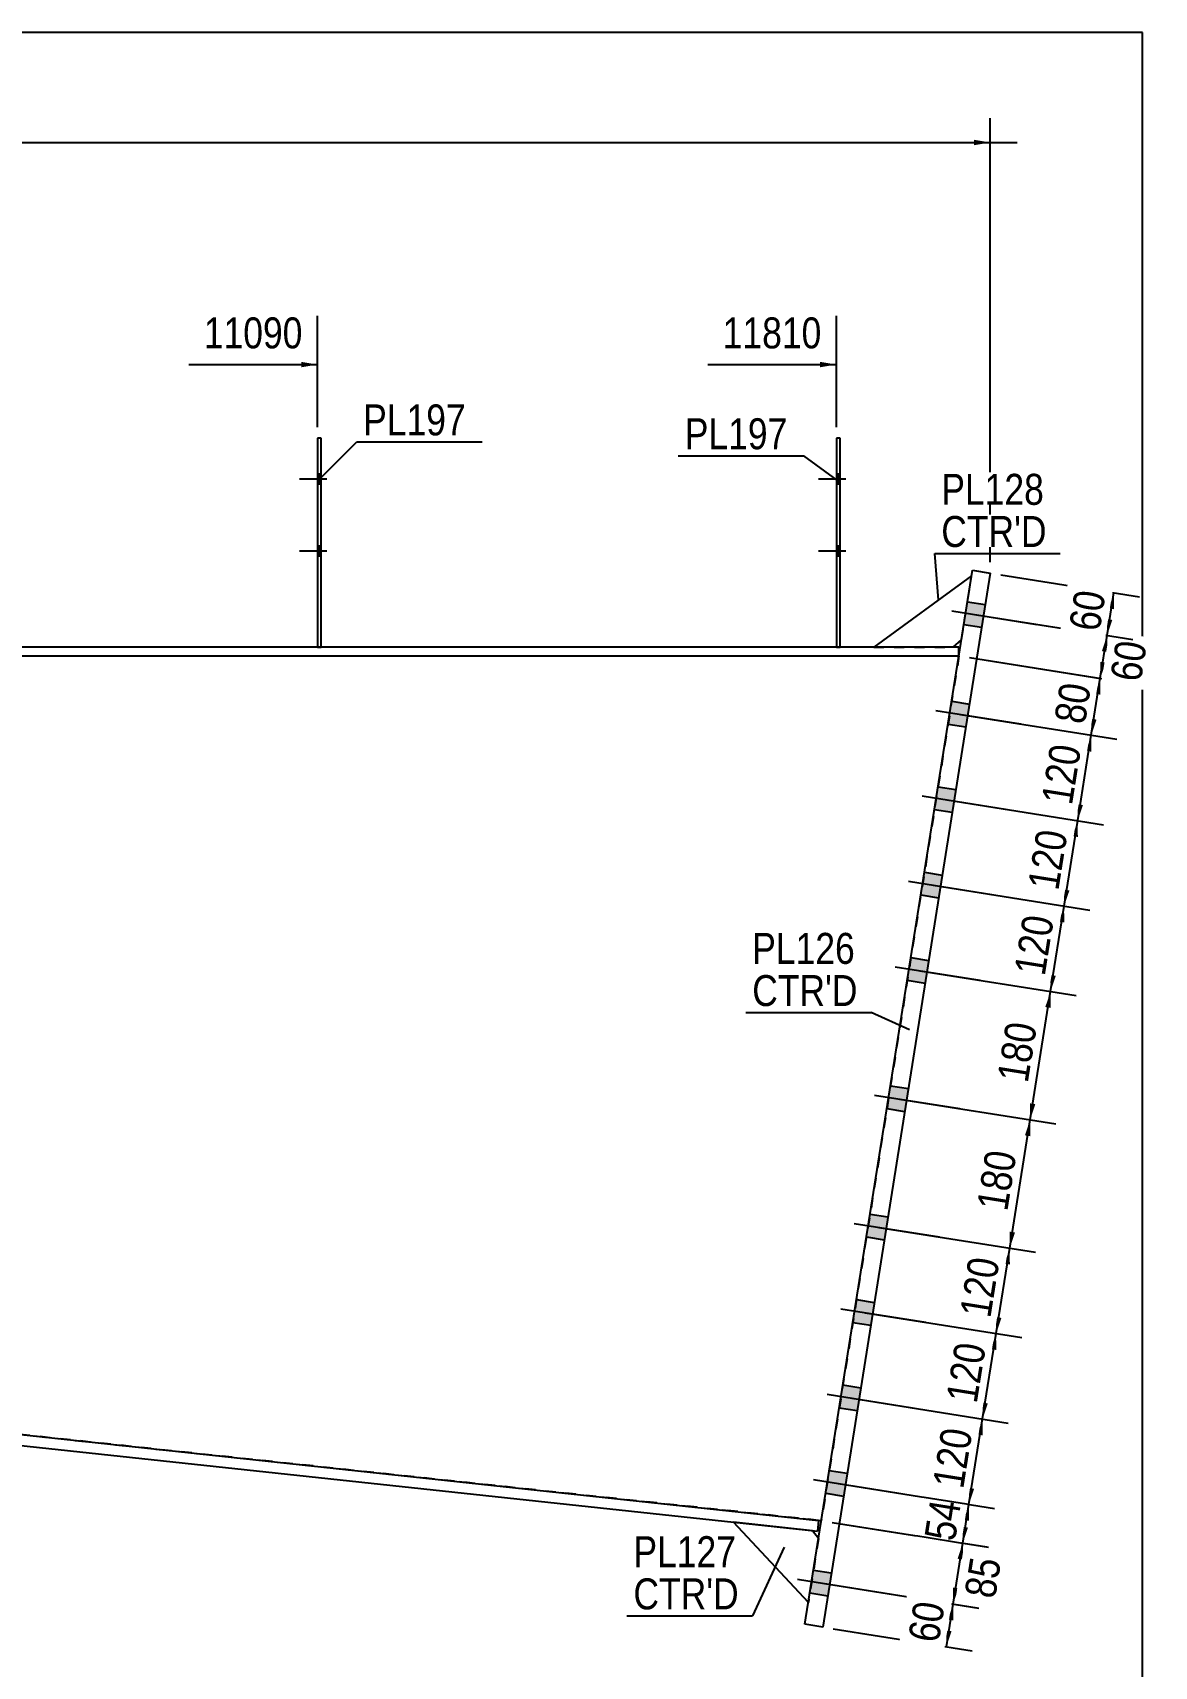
# Model space of a CAD drawing. Header units: millimetres. Extents: x -18 to 386, y -189 to 88.
# Drawn here: x 282 to 385.8, y -63.5 to 87.6 of the extents above; entities that cross this region are included whole.
import ezdxf

# ---------------------------------------------------------------- set-up
doc = ezdxf.new("R2010")
doc.units = ezdxf.units.MM
doc.linetypes.add('DXK_LINE_DOT1', pattern=[1.8814, 0.9407, -0.9407])
doc.styles.add('Arial Narrow', font='ARIALN.TTF', dxfattribs={"height": 0.2})

# ---------------------------------------------------------------- blocks, each defined once
blk = doc.blocks.new('Unknown-623477846-1210')
at = {"color": 5, "linetype": 'Continuous'}
for p, q in [((384.7, 87.63), (-15.3, 87.63)), ((384.7, -189.37), (384.7, 87.63))]:
    blk.add_line(p, q, dxfattribs=at)
blk = doc.blocks.new('Part-623477846-1673 - 1585')
at = {"color": 2, "linetype": 'Continuous'}
for p, q in [((167.2, 30.8), (167.2, 30)), ((171.2, 30.8), (167.2, 30.8)), ((184.83, 30.8), (171.3, 30.8)), ((367.71, 30.8), (184.93, 30.8)), ((367.71, 30), (367.71, 30.8)), ((167.2, 30), (171.2, 30)), ((171.3, 30), (184.83, 30)), ((184.93, 30), (367.71, 30))]:
    blk.add_line(p, q, dxfattribs=at)
blk = doc.blocks.new('Bolt-623477846-1659 - 1585')
at = {"linetype": 'Continuous'}
for points in [[(308.71, 45.87), (308.71, 46.8), (308.37, 46.8), (308.37, 45.87)], [(308.71, 45.87), (308.71, 46.8), (308.37, 46.8), (308.37, 45.87)], [(308.71, 39.2), (308.71, 40.13), (308.37, 40.13), (308.37, 39.2)], [(308.71, 39.2), (308.71, 40.13), (308.37, 40.13), (308.37, 39.2)]]:
    blk.add_hatch(color=3, dxfattribs=at).paths.add_polyline_path(points)
at = {"color": 3, "linetype": 'Continuous'}
for p, q in [((309.24, 46.33), (306.71, 46.33)), ((309.24, 46.33), (306.71, 46.33)), ((308.71, 46.8), (308.37, 46.8)), ((308.71, 46.8), (308.37, 46.8)), ((308.71, 45.87), (308.37, 45.87)), ((308.71, 45.87), (308.37, 45.87)), ((309.24, 39.67), (306.71, 39.67)), ((309.24, 39.67), (306.71, 39.67)), ((308.71, 40.13), (308.37, 40.13)), ((308.71, 40.13), (308.37, 40.13)), ((308.71, 39.2), (308.37, 39.2)), ((308.71, 39.2), (308.37, 39.2))]:
    blk.add_line(p, q, dxfattribs=at)
blk = doc.blocks.new('Bolt-623477846-1660 - 1585')
at = {"linetype": 'Continuous'}
for points in [[(356.71, 45.87), (356.71, 46.8), (356.37, 46.8), (356.37, 45.87)], [(356.71, 45.87), (356.71, 46.8), (356.37, 46.8), (356.37, 45.87)], [(356.71, 39.2), (356.71, 40.13), (356.37, 40.13), (356.37, 39.2)], [(356.71, 39.2), (356.71, 40.13), (356.37, 40.13), (356.37, 39.2)]]:
    blk.add_hatch(color=3, dxfattribs=at).paths.add_polyline_path(points)
at = {"color": 3, "linetype": 'Continuous'}
for p, q in [((357.24, 46.33), (354.71, 46.33)), ((357.24, 46.33), (354.71, 46.33)), ((356.71, 46.8), (356.37, 46.8)), ((356.71, 46.8), (356.37, 46.8)), ((356.71, 45.87), (356.37, 45.87)), ((356.71, 45.87), (356.37, 45.87)), ((357.24, 39.67), (354.71, 39.67)), ((357.24, 39.67), (354.71, 39.67)), ((356.71, 40.13), (356.37, 40.13)), ((356.71, 40.13), (356.37, 40.13)), ((356.71, 39.2), (356.37, 39.2)), ((356.71, 39.2), (356.37, 39.2))]:
    blk.add_line(p, q, dxfattribs=at)
blk = doc.blocks.new('Bolt-623477846-1668 - 1585')
at = {"linetype": 'Continuous'}
for points in [[(368.5, 35), (368.17, 32.9), (369.81, 32.64), (370.15, 34.74)], [(368.5, 35), (368.17, 32.9), (369.81, 32.64), (370.15, 34.74)], [(368.5, 35), (368.17, 32.9), (369.81, 32.64), (370.15, 34.74)], [(368.5, 35), (368.17, 32.9), (369.81, 32.64), (370.15, 34.74)], [(367.04, 25.79), (366.7, 23.68), (368.35, 23.42), (368.68, 25.52)], [(367.04, 25.79), (366.7, 23.68), (368.35, 23.42), (368.68, 25.52)], [(367.04, 25.79), (366.7, 23.68), (368.35, 23.42), (368.68, 25.52)], [(367.04, 25.79), (366.7, 23.68), (368.35, 23.42), (368.68, 25.52)], [(365.78, 17.89), (365.45, 15.78), (367.09, 15.52), (367.43, 17.62)], [(365.78, 17.89), (365.45, 15.78), (367.09, 15.52), (367.43, 17.62)], [(365.78, 17.89), (365.45, 15.78), (367.09, 15.52), (367.43, 17.62)], [(365.78, 17.89), (365.45, 15.78), (367.09, 15.52), (367.43, 17.62)], [(364.52, 9.98), (364.19, 7.88), (365.83, 7.62), (366.17, 9.72)], [(364.52, 9.98), (364.19, 7.88), (365.83, 7.62), (366.17, 9.72)], [(364.52, 9.98), (364.19, 7.88), (365.83, 7.62), (366.17, 9.72)], [(364.52, 9.98), (364.19, 7.88), (365.83, 7.62), (366.17, 9.72)], [(363.27, 2.08), (362.93, -0.02), (364.58, -0.28), (364.91, 1.82)], [(363.27, 2.08), (362.93, -0.02), (364.58, -0.28), (364.91, 1.82)], [(363.27, 2.08), (362.93, -0.02), (364.58, -0.28), (364.91, 1.82)], [(363.27, 2.08), (362.93, -0.02), (364.58, -0.28), (364.91, 1.82)], [(361.38, -9.78), (361.05, -11.89), (362.69, -12.15), (363.03, -10.04)], [(361.38, -9.78), (361.05, -11.89), (362.69, -12.15), (363.03, -10.04)], [(361.38, -9.78), (361.05, -11.89), (362.69, -12.15), (363.03, -10.04)], [(361.38, -9.78), (361.05, -11.89), (362.69, -12.15), (363.03, -10.04)], [(359.49, -21.65), (359.16, -23.76), (360.8, -24.02), (361.14, -21.91)], [(359.49, -21.65), (359.16, -23.76), (360.8, -24.02), (361.14, -21.91)], [(359.49, -21.65), (359.16, -23.76), (360.8, -24.02), (361.14, -21.91)], [(359.49, -21.65), (359.16, -23.76), (360.8, -24.02), (361.14, -21.91)], [(358.24, -29.55), (357.9, -31.66), (359.55, -31.92), (359.88, -29.82)], [(358.24, -29.55), (357.9, -31.66), (359.55, -31.92), (359.88, -29.82)], [(358.24, -29.55), (357.9, -31.66), (359.55, -31.92), (359.88, -29.82)], [(358.24, -29.55), (357.9, -31.66), (359.55, -31.92), (359.88, -29.82)], [(356.98, -37.45), (356.64, -39.56), (358.29, -39.82), (358.62, -37.72)], [(356.98, -37.45), (356.64, -39.56), (358.29, -39.82), (358.62, -37.72)], [(356.98, -37.45), (356.64, -39.56), (358.29, -39.82), (358.62, -37.72)], [(356.98, -37.45), (356.64, -39.56), (358.29, -39.82), (358.62, -37.72)], [(355.72, -45.35), (355.39, -47.46), (357.03, -47.72), (357.37, -45.62)], [(355.72, -45.35), (355.39, -47.46), (357.03, -47.72), (357.37, -45.62)], [(355.72, -45.35), (355.39, -47.46), (357.03, -47.72), (357.37, -45.62)], [(355.72, -45.35), (355.39, -47.46), (357.03, -47.72), (357.37, -45.62)], [(354.26, -54.57), (353.92, -56.68), (355.57, -56.94), (355.9, -54.83)], [(354.26, -54.57), (353.92, -56.68), (355.57, -56.94), (355.9, -54.83)], [(354.26, -54.57), (353.92, -56.68), (355.57, -56.94), (355.9, -54.83)], [(354.26, -54.57), (353.92, -56.68), (355.57, -56.94), (355.9, -54.83)]]:
    blk.add_hatch(color=3, dxfattribs=at).paths.add_polyline_path(points)
at = {"color": 3, "linetype": 'Continuous'}
for p, q in [((368.5, 35), (370.15, 34.74)), ((368.5, 35), (370.15, 34.74)), ((368.5, 35), (370.15, 34.74)), ((368.5, 35), (370.15, 34.74)), ((367.04, 34.16), (374.92, 32.9)), ((367.04, 34.16), (374.92, 32.9)), ((367.04, 34.16), (374.92, 32.9)), ((367.04, 34.16), (374.92, 32.9)), ((368.17, 32.9), (369.81, 32.64)), ((368.17, 32.9), (369.81, 32.64)), ((368.17, 32.9), (369.81, 32.64)), ((368.17, 32.9), (369.81, 32.64)), ((367.04, 25.79), (368.68, 25.52)), ((367.04, 25.79), (368.68, 25.52)), ((367.04, 25.79), (368.68, 25.52)), ((367.04, 25.79), (368.68, 25.52)), ((365.57, 24.94), (373.45, 23.69)), ((365.57, 24.94), (373.45, 23.69)), ((365.57, 24.94), (373.45, 23.69)), ((365.57, 24.94), (373.45, 23.69)), ((366.7, 23.68), (368.35, 23.42)), ((366.7, 23.68), (368.35, 23.42)), ((366.7, 23.68), (368.35, 23.42)), ((366.7, 23.68), (368.35, 23.42)), ((364.31, 17.04), (372.2, 15.79)), ((364.31, 17.04), (372.2, 15.79)), ((364.31, 17.04), (372.2, 15.79)), ((364.31, 17.04), (372.2, 15.79)), ((365.78, 17.89), (367.43, 17.62)), ((365.78, 17.89), (367.43, 17.62)), ((365.78, 17.89), (367.43, 17.62)), ((365.78, 17.89), (367.43, 17.62)), ((365.45, 15.78), (367.09, 15.52)), ((365.45, 15.78), (367.09, 15.52)), ((365.45, 15.78), (367.09, 15.52)), ((365.45, 15.78), (367.09, 15.52)), ((363.06, 9.14), (370.94, 7.88)), ((363.06, 9.14), (370.94, 7.88)), ((363.06, 9.14), (370.94, 7.88)), ((363.06, 9.14), (370.94, 7.88)), ((364.52, 9.98), (366.17, 9.72)), ((364.52, 9.98), (366.17, 9.72)), ((364.52, 9.98), (366.17, 9.72)), ((364.52, 9.98), (366.17, 9.72)), ((364.19, 7.88), (365.83, 7.62)), ((364.19, 7.88), (365.83, 7.62)), ((364.19, 7.88), (365.83, 7.62)), ((364.19, 7.88), (365.83, 7.62)), ((363.27, 2.08), (364.91, 1.82)), ((363.27, 2.08), (364.91, 1.82)), ((363.27, 2.08), (364.91, 1.82)), ((363.27, 2.08), (364.91, 1.82)), ((361.8, 1.24), (369.68, -0.02)), ((361.8, 1.24), (369.68, -0.02)), ((361.8, 1.24), (369.68, -0.02)), ((361.8, 1.24), (369.68, -0.02)), ((362.93, -0.02), (364.58, -0.28)), ((362.93, -0.02), (364.58, -0.28)), ((362.93, -0.02), (364.58, -0.28)), ((362.93, -0.02), (364.58, -0.28)), ((361.38, -9.78), (363.03, -10.04)), ((361.38, -9.78), (363.03, -10.04)), ((361.38, -9.78), (363.03, -10.04)), ((361.38, -9.78), (363.03, -10.04)), ((359.91, -10.63), (367.8, -11.88)), ((359.91, -10.63), (367.8, -11.88)), ((359.91, -10.63), (367.8, -11.88)), ((359.91, -10.63), (367.8, -11.88)), ((361.05, -11.89), (362.69, -12.15)), ((361.05, -11.89), (362.69, -12.15)), ((361.05, -11.89), (362.69, -12.15)), ((361.05, -11.89), (362.69, -12.15)), ((358.02, -22.5), (365.91, -23.75)), ((358.02, -22.5), (365.91, -23.75)), ((358.02, -22.5), (365.91, -23.75)), ((358.02, -22.5), (365.91, -23.75)), ((359.49, -21.65), (361.14, -21.91)), ((359.49, -21.65), (361.14, -21.91)), ((359.49, -21.65), (361.14, -21.91)), ((359.49, -21.65), (361.14, -21.91)), ((359.16, -23.76), (360.8, -24.02)), ((359.16, -23.76), (360.8, -24.02)), ((359.16, -23.76), (360.8, -24.02)), ((359.16, -23.76), (360.8, -24.02)), ((358.24, -29.55), (359.88, -29.82)), ((358.24, -29.55), (359.88, -29.82)), ((358.24, -29.55), (359.88, -29.82)), ((358.24, -29.55), (359.88, -29.82)), ((356.77, -30.4), (364.65, -31.65)), ((356.77, -30.4), (364.65, -31.65)), ((356.77, -30.4), (364.65, -31.65)), ((356.77, -30.4), (364.65, -31.65)), ((357.9, -31.66), (359.55, -31.92)), ((357.9, -31.66), (359.55, -31.92)), ((357.9, -31.66), (359.55, -31.92)), ((357.9, -31.66), (359.55, -31.92)), ((356.98, -37.45), (358.62, -37.72)), ((356.98, -37.45), (358.62, -37.72)), ((356.98, -37.45), (358.62, -37.72)), ((356.98, -37.45), (358.62, -37.72)), ((355.51, -38.3), (363.4, -39.55)), ((355.51, -38.3), (363.4, -39.55)), ((355.51, -38.3), (363.4, -39.55)), ((355.51, -38.3), (363.4, -39.55)), ((356.64, -39.56), (358.29, -39.82)), ((356.64, -39.56), (358.29, -39.82)), ((356.64, -39.56), (358.29, -39.82)), ((356.64, -39.56), (358.29, -39.82)), ((354.25, -46.2), (362.14, -47.46)), ((354.25, -46.2), (362.14, -47.46)), ((354.25, -46.2), (362.14, -47.46)), ((354.25, -46.2), (362.14, -47.46)), ((355.72, -45.35), (357.37, -45.62)), ((355.72, -45.35), (357.37, -45.62)), ((355.72, -45.35), (357.37, -45.62)), ((355.72, -45.35), (357.37, -45.62)), ((355.39, -47.46), (357.03, -47.72)), ((355.39, -47.46), (357.03, -47.72)), ((355.39, -47.46), (357.03, -47.72)), ((355.39, -47.46), (357.03, -47.72)), ((352.79, -55.42), (360.67, -56.67)), ((352.79, -55.42), (360.67, -56.67)), ((352.79, -55.42), (360.67, -56.67)), ((352.79, -55.42), (360.67, -56.67)), ((354.26, -54.57), (355.9, -54.83)), ((354.26, -54.57), (355.9, -54.83)), ((354.26, -54.57), (355.9, -54.83)), ((354.26, -54.57), (355.9, -54.83)), ((353.92, -56.68), (355.57, -56.94)), ((353.92, -56.68), (355.57, -56.94)), ((353.92, -56.68), (355.57, -56.94)), ((353.92, -56.68), (355.57, -56.94))]:
    blk.add_line(p, q, dxfattribs=at)
blk = doc.blocks.new('Part-623477846-1675 - 1585')
at = {"color": 2, "linetype": 'Continuous'}
for p, q in [((180.17, 30), (180.17, -30)), ((354.98, -50), (354.73, -49.97))]:
    blk.add_line(p, q, dxfattribs=at)
at = {"color": 7, "linetype": 'DXK_LINE_DOT1'}
for p, q in [((180.17, 30), (184.83, 30)), ((184.93, 30), (367.71, 30)), ((367.71, 30), (354.98, -50)), ((180.17, -30), (180.83, -30)), ((184.83, -30.43), (180.83, -30)), ((180.83, -30), (184.83, -30.43)), ((354.73, -49.97), (184.93, -31.71)), ((184.93, -31.71), (354.99, -49.99))]:
    blk.add_line(p, q, dxfattribs=at)
blk = doc.blocks.new('Part-623477846-1679 - 1585')
at = {"color": 2, "linetype": 'Continuous'}
for p, q in [((189.04, -32.15), (188.93, -33.15)), ((188.93, -33.15), (354.62, -50.97)), ((189.04, -32.15), (354.73, -49.97)), ((354.73, -49.97), (354.62, -50.97))]:
    blk.add_line(p, q, dxfattribs=at)
blk = doc.blocks.new('Part-623477846-1680 - 1585')
at = {"color": 2, "linetype": 'Continuous'}
for p, q in [((353.46, -59.58), (368.96, 37.9)), ((368.96, 37.9), (370.61, 37.64)), ((370.61, 37.64), (355.11, -59.84)), ((355.11, -59.84), (353.46, -59.58))]:
    blk.add_line(p, q, dxfattribs=at)
blk = doc.blocks.new('Part-623477846-1681 - 1585')
at = {"color": 2, "linetype": 'Continuous'}
for p, q in [((353.78, -57.58), (346.87, -50.14)), ((354.16, -50.93), (346.87, -50.14)), ((354.72, -51.66), (354.16, -50.93))]:
    blk.add_line(p, q, dxfattribs=at)
at = {"color": 7, "linetype": 'DXK_LINE_DOT1'}
blk.add_line((354.72, -51.66), (353.78, -57.58), dxfattribs=at)
blk = doc.blocks.new('Part-623477846-1682 - 1585')
at = {"color": 2, "linetype": 'Continuous'}
for p, q in [((368.88, 37.38), (359.83, 30.8)), ((367.17, 30.8), (367.94, 31.46))]:
    blk.add_line(p, q, dxfattribs=at)
at = {"color": 7, "linetype": 'DXK_LINE_DOT1'}
for p, q in [((367.94, 31.46), (368.88, 37.38)), ((359.83, 30.8), (367.17, 30.8))]:
    blk.add_line(p, q, dxfattribs=at)
blk = doc.blocks.new('Part-623477846-1693 - 1585')
at = {"color": 2, "linetype": 'Continuous'}
for p, q in [((356.71, 50.13), (356.37, 50.13)), ((356.37, 50.13), (356.37, 30.8)), ((356.71, 30.8), (356.71, 50.13))]:
    blk.add_line(p, q, dxfattribs=at)
at = {"color": 7, "linetype": 'DXK_LINE_DOT1'}
blk.add_line((356.37, 30.8), (356.71, 30.8), dxfattribs=at)
blk = doc.blocks.new('Part-623477846-1694 - 1585')
at = {"color": 2, "linetype": 'Continuous'}
for p, q in [((308.71, 50.13), (308.37, 50.13)), ((308.37, 50.13), (308.37, 30.8)), ((308.71, 30.8), (308.71, 50.13))]:
    blk.add_line(p, q, dxfattribs=at)
at = {"color": 7, "linetype": 'DXK_LINE_DOT1'}
blk.add_line((308.37, 30.8), (308.71, 30.8), dxfattribs=at)
blk = doc.blocks.new('StraightDimension-623477846-1848 - 1585')
at = {"linetype": 'Continuous'}
for points in [[(370.67, -34.13), (371.15, -32.69), (371.16, -34.21)], [(370.38, -39.15), (369.9, -40.59), (369.89, -39.07)]]:
    blk.add_hatch(color=7, dxfattribs=at).paths.add_polyline_path(points)
at = {"color": 7, "linetype": 'Continuous'}
for p, q in [((359.05, -30.77), (373.52, -33.07)), ((369.9, -40.59), (371.15, -32.69)), ((357.8, -38.67), (372.27, -40.97))]:
    blk.add_line(p, q, dxfattribs=at)
at = {"color": 0}
blk.add_wipeout([(370.9, -33.32), (366.75, -32.66), (365.7, -39.26), (369.85, -39.92)], dxfattribs=at)
at = {"color": 3, "style": 'Arial Narrow'}
blk.add_text('120', height=2.863, rotation=80.9647, dxfattribs=at).set_placement((369.35, -39.23))
blk = doc.blocks.new('StraightDimension-623477846-6828 - 1585')
at = {"linetype": 'Continuous'}
blk.add_hatch(color=7, dxfattribs=at).paths.add_polyline_path([(306.87, 57.18), (308.37, 56.93), (306.87, 56.68)])
at = {"color": 7, "linetype": 'Continuous'}
for p, q in [((308.37, 51.13), (308.37, 61.43)), ((296.48, 56.93), (308.37, 56.93))]:
    blk.add_line(p, q, dxfattribs=at)
at = {"color": 0}
blk.add_wipeout([(307.6, 57.83), (307.6, 62.03), (297.26, 62.03), (297.26, 57.83)], dxfattribs=at)
at = {"color": 3, "style": 'Arial Narrow'}
blk.add_text('11090', height=2.863, dxfattribs=at).set_placement((297.86, 58.43))
blk = doc.blocks.new('StraightDimension-623477846-6827 - 1585')
at = {"linetype": 'Continuous'}
blk.add_hatch(color=7, dxfattribs=at).paths.add_polyline_path([(354.87, 57.18), (356.37, 56.93), (354.87, 56.68)])
at = {"color": 7, "linetype": 'Continuous'}
for p, q in [((356.37, 51.13), (356.37, 61.43)), ((344.48, 56.93), (356.37, 56.93))]:
    blk.add_line(p, q, dxfattribs=at)
at = {"color": 0}
blk.add_wipeout([(355.6, 57.83), (355.6, 62.03), (345.26, 62.03), (345.26, 57.83)], dxfattribs=at)
at = {"color": 3, "style": 'Arial Narrow'}
blk.add_text('11810', height=2.863, dxfattribs=at).set_placement((345.86, 58.43))
blk = doc.blocks.new('StraightDimension-623477846-1828 - 1585')
at = {"linetype": 'Continuous'}
for points in [[(368.16, -49.94), (368.64, -48.49), (368.65, -50.01)], [(368.55, -50.64), (368.07, -52.08), (368.06, -50.56)]]:
    blk.add_hatch(color=7, dxfattribs=at).paths.add_polyline_path(points)
at = {"color": 7, "linetype": 'Continuous'}
for p, q in [((356.54, -46.57), (371.01, -48.87)), ((368.07, -52.08), (368.64, -48.49)), ((355.97, -50.16), (370.44, -52.46))]:
    blk.add_line(p, q, dxfattribs=at)
at = {"color": 0}
blk.add_wipeout([(368.59, -47.87), (364.44, -47.21), (363.68, -52), (367.83, -52.66)], dxfattribs=at)
at = {"color": 3, "style": 'Arial Narrow'}
blk.add_text('54', height=2.863, rotation=80.9647, dxfattribs=at).set_placement((367.33, -51.98))
blk = doc.blocks.new('StraightDimension-623477846-1747 - 1585')
at = {"linetype": 'Continuous'}
for points in [[(378.22, 13.31), (378.7, 14.75), (378.71, 13.23)], [(377.93, 8.29), (377.44, 6.85), (377.43, 8.37)]]:
    blk.add_hatch(color=7, dxfattribs=at).paths.add_polyline_path(points)
at = {"color": 7, "linetype": 'Continuous'}
for p, q in [((366.6, 16.68), (381.07, 14.37)), ((377.44, 6.85), (378.7, 14.75)), ((365.34, 8.77), (379.81, 6.47))]:
    blk.add_line(p, q, dxfattribs=at)
at = {"color": 0}
blk.add_wipeout([(378.45, 14.12), (374.3, 14.78), (373.25, 8.18), (377.4, 7.52)], dxfattribs=at)
at = {"color": 3, "style": 'Arial Narrow'}
blk.add_text('120', height=2.863, rotation=80.9647, dxfattribs=at).set_placement((376.9, 8.21))
blk = doc.blocks.new('StraightDimension-623477846-1754 - 1585')
at = {"linetype": 'Continuous'}
for points in [[(379.47, 21.2), (379.95, 22.65), (379.97, 21.12)], [(379.18, 16.19), (378.7, 14.75), (378.69, 16.27)]]:
    blk.add_hatch(color=7, dxfattribs=at).paths.add_polyline_path(points)
at = {"color": 7, "linetype": 'Continuous'}
for p, q in [((367.86, 24.57), (382.33, 22.27)), ((378.7, 14.75), (379.95, 22.65)), ((366.6, 16.68), (381.07, 14.37))]:
    blk.add_line(p, q, dxfattribs=at)
at = {"color": 0}
blk.add_wipeout([(379.7, 22.02), (375.56, 22.68), (374.51, 16.08), (378.65, 15.42)], dxfattribs=at)
at = {"color": 3, "style": 'Arial Narrow'}
blk.add_text('120', height=2.863, rotation=80.9647, dxfattribs=at).set_placement((378.16, 16.11))
blk = doc.blocks.new('StraightDimension-623477846-1764 - 1585')
at = {"linetype": 'Continuous'}
for points in [[(380.31, 26.48), (380.79, 27.92), (380.8, 26.4)], [(380.44, 24.09), (379.95, 22.65), (379.94, 24.17)]]:
    blk.add_hatch(color=7, dxfattribs=at).paths.add_polyline_path(points)
at = {"color": 7, "linetype": 'Continuous'}
for p, q in [((368.7, 29.84), (383.16, 27.54)), ((379.95, 22.65), (380.79, 27.92)), ((367.86, 24.57), (382.33, 22.27))]:
    blk.add_line(p, q, dxfattribs=at)
at = {"color": 0}
blk.add_wipeout([(380.61, 27.7), (376.46, 28.36), (375.7, 23.57), (379.84, 22.91)], dxfattribs=at)
at = {"color": 3, "style": 'Arial Narrow'}
blk.add_text('80', height=2.863, rotation=80.9647, dxfattribs=at).set_placement((379.35, 23.59))
blk = doc.blocks.new('StraightDimension-623477846-1771 - 1585')
at = {"linetype": 'Continuous'}
for points in [[(380.94, 30.43), (381.42, 31.87), (381.43, 30.35)], [(381.28, 29.36), (380.79, 27.92), (380.78, 29.44)]]:
    blk.add_hatch(color=7, dxfattribs=at).paths.add_polyline_path(points)
at = {"color": 7, "linetype": 'Continuous'}
for p, q in [((369.32, 33.79), (383.64, 31.52)), ((380.79, 27.92), (381.42, 31.87)), ((368.7, 29.84), (383.02, 27.57))]:
    blk.add_line(p, q, dxfattribs=at)
at = {"color": 0}
blk.add_wipeout([(385.79, 31.61), (381.64, 32.27), (380.87, 27.47), (385.02, 26.81)], dxfattribs=at)
at = {"color": 3, "style": 'Arial Narrow'}
blk.add_text('60', height=2.863, rotation=80.9647, dxfattribs=at).set_placement((384.52, 27.5))
blk = doc.blocks.new('StraightDimension-623477846-1790 - 1585')
at = {"linetype": 'Continuous'}
for points in [[(381.57, 34.38), (382.05, 35.82), (382.06, 34.3)], [(381.9, 33.31), (381.42, 31.87), (381.41, 33.39)]]:
    blk.add_hatch(color=7, dxfattribs=at).paths.add_polyline_path(points)
at = {"color": 7, "linetype": 'Continuous'}
for p, q in [((371.6, 37.48), (384.42, 35.44)), ((381.42, 31.87), (382.05, 35.82)), ((369.32, 33.79), (383.79, 31.49))]:
    blk.add_line(p, q, dxfattribs=at)
at = {"color": 0}
blk.add_wipeout([(381.97, 36.27), (377.82, 36.93), (377.06, 32.13), (381.21, 31.47)], dxfattribs=at)
at = {"color": 3, "style": 'Arial Narrow'}
blk.add_text('60', height=2.863, rotation=80.9647, dxfattribs=at).set_placement((380.71, 32.16))
blk = doc.blocks.new('StraightDimension-623477846-1807 - 1585')
at = {"linetype": 'Continuous'}
for points in [[(367.59, -53.52), (368.07, -52.08), (368.08, -53.6)], [(367.66, -56.26), (367.17, -57.71), (367.16, -56.19)]]:
    blk.add_hatch(color=7, dxfattribs=at).paths.add_polyline_path(points)
at = {"color": 7, "linetype": 'Continuous'}
for p, q in [((355.97, -50.16), (370.29, -52.43)), ((367.17, -57.71), (368.07, -52.08)), ((355.08, -55.78), (369.4, -58.06))]:
    blk.add_line(p, q, dxfattribs=at)
at = {"color": 0}
blk.add_wipeout([(372.3, -53.18), (368.15, -52.52), (367.39, -57.32), (371.54, -57.98)], dxfattribs=at)
at = {"color": 3, "style": 'Arial Narrow'}
blk.add_text('85', height=2.863, rotation=80.9647, dxfattribs=at).set_placement((371.04, -57.29))
blk = doc.blocks.new('StraightDimension-623477846-1839 - 1585')
at = {"linetype": 'Continuous'}
for points in [[(369.41, -42.04), (369.9, -40.59), (369.91, -42.11)], [(369.12, -47.05), (368.64, -48.49), (368.63, -46.97)]]:
    blk.add_hatch(color=7, dxfattribs=at).paths.add_polyline_path(points)
at = {"color": 7, "linetype": 'Continuous'}
for p, q in [((357.8, -38.67), (372.27, -40.97)), ((368.64, -48.49), (369.9, -40.59)), ((356.54, -46.57), (371.01, -48.87))]:
    blk.add_line(p, q, dxfattribs=at)
at = {"color": 0}
blk.add_wipeout([(369.65, -41.22), (365.5, -40.56), (364.45, -47.16), (368.6, -47.82)], dxfattribs=at)
at = {"color": 3, "style": 'Arial Narrow'}
blk.add_text('120', height=2.863, rotation=80.9647, dxfattribs=at).set_placement((368.1, -47.13))
blk = doc.blocks.new('StraightDimension-623477846-1855 - 1585')
at = {"linetype": 'Continuous'}
for points in [[(371.93, -26.23), (372.41, -24.79), (372.42, -26.31)], [(371.64, -31.25), (371.15, -32.69), (371.14, -31.17)]]:
    blk.add_hatch(color=7, dxfattribs=at).paths.add_polyline_path(points)
at = {"color": 7, "linetype": 'Continuous'}
for p, q in [((360.31, -22.87), (374.78, -25.17)), ((371.15, -32.69), (372.41, -24.79)), ((359.05, -30.77), (373.52, -33.07))]:
    blk.add_line(p, q, dxfattribs=at)
at = {"color": 0}
blk.add_wipeout([(372.16, -25.42), (368.01, -24.76), (366.96, -31.36), (371.11, -32.02)], dxfattribs=at)
at = {"color": 3, "style": 'Arial Narrow'}
blk.add_text('120', height=2.863, rotation=80.9647, dxfattribs=at).set_placement((370.61, -31.33))
blk = doc.blocks.new('StraightDimension-623477846-1862 - 1585')
at = {"linetype": 'Continuous'}
for points in [[(373.82, -14.36), (374.3, -12.92), (374.31, -14.44)], [(372.89, -23.35), (372.41, -24.79), (372.4, -23.27)]]:
    blk.add_hatch(color=7, dxfattribs=at).paths.add_polyline_path(points)
at = {"color": 7, "linetype": 'Continuous'}
for p, q in [((362.2, -11), (376.67, -13.3)), ((372.41, -24.79), (374.3, -12.92)), ((360.31, -22.87), (374.78, -25.17))]:
    blk.add_line(p, q, dxfattribs=at)
at = {"color": 0}
blk.add_wipeout([(373.73, -15.53), (369.58, -14.87), (368.53, -21.47), (372.68, -22.13)], dxfattribs=at)
at = {"color": 3, "style": 'Arial Narrow'}
blk.add_text('180', height=2.863, rotation=80.9647, dxfattribs=at).set_placement((372.18, -21.45))
blk = doc.blocks.new('StraightDimension-623477846-1875 - 1585')
at = {"linetype": 'Continuous'}
for points in [[(375.7, -2.49), (376.19, -1.05), (376.2, -2.57)], [(374.78, -11.48), (374.3, -12.92), (374.29, -11.4)]]:
    blk.add_hatch(color=7, dxfattribs=at).paths.add_polyline_path(points)
at = {"color": 7, "linetype": 'Continuous'}
for p, q in [((364.09, 0.87), (378.56, -1.43)), ((374.3, -12.92), (376.19, -1.05)), ((362.2, -11), (376.67, -13.3))]:
    blk.add_line(p, q, dxfattribs=at)
at = {"color": 0}
blk.add_wipeout([(375.62, -3.66), (371.47, -3), (370.42, -9.6), (374.57, -10.26)], dxfattribs=at)
at = {"color": 3, "style": 'Arial Narrow'}
blk.add_text('180', height=2.863, rotation=80.9647, dxfattribs=at).set_placement((374.07, -9.58))
blk = doc.blocks.new('StraightDimension-623477846-1888 - 1585')
at = {"linetype": 'Continuous'}
for points in [[(376.96, 5.41), (377.44, 6.85), (377.45, 5.33)], [(376.67, 0.39), (376.19, -1.05), (376.17, 0.47)]]:
    blk.add_hatch(color=7, dxfattribs=at).paths.add_polyline_path(points)
at = {"color": 7, "linetype": 'Continuous'}
for p, q in [((365.34, 8.77), (379.81, 6.47)), ((376.19, -1.05), (377.44, 6.85)), ((364.09, 0.87), (378.56, -1.43))]:
    blk.add_line(p, q, dxfattribs=at)
at = {"color": 0}
blk.add_wipeout([(377.19, 6.22), (373.04, 6.88), (371.99, 0.28), (376.14, -0.38)], dxfattribs=at)
at = {"color": 3, "style": 'Arial Narrow'}
blk.add_text('120', height=2.863, rotation=80.9647, dxfattribs=at).set_placement((375.64, 0.31))
blk = doc.blocks.new('StraightDimension-623477846-1895 - 1585')
at = {"linetype": 'Continuous'}
for points in [[(366.69, -59.15), (367.17, -57.71), (367.19, -59.23)], [(367.03, -60.22), (366.55, -61.66), (366.53, -60.14)]]:
    blk.add_hatch(color=7, dxfattribs=at).paths.add_polyline_path(points)
at = {"color": 7, "linetype": 'Continuous'}
for p, q in [((355.08, -55.78), (369.55, -58.08)), ((366.55, -61.66), (367.17, -57.71)), ((356.09, -60), (368.92, -62.04))]:
    blk.add_line(p, q, dxfattribs=at)
at = {"color": 0}
blk.add_wipeout([(367.09, -57.26), (362.95, -56.6), (362.18, -61.4), (366.33, -62.06)], dxfattribs=at)
at = {"color": 3, "style": 'Arial Narrow'}
blk.add_text('60', height=2.863, rotation=80.9647, dxfattribs=at).set_placement((365.83, -61.37))
blk = doc.blocks.new('StraightDimension-623477846-2380 - 1585')
at = {"linetype": 'Continuous'}
blk.add_hatch(color=7, dxfattribs=at).paths.add_polyline_path([(369.11, 77.72), (370.61, 77.47), (369.11, 77.22)])
at = {"color": 7, "linetype": 'Continuous'}
for p, q in [((370.61, 38.64), (370.61, 79.72)), ((-1.33, 77.47), (370.61, 77.47)), ((370.61, 77.47), (373.11, 77.47))]:
    blk.add_line(p, q, dxfattribs=at)
blk = doc.blocks.new('Mark-623477846-4568 - 1585')
at = {"color": 7, "linetype": 'Continuous'}
blk.add_line((363.13, -4.59), (359.59, -3), dxfattribs=at)
at = {"color": 0}
for points in [[(358.09, 1.5), (358.09, 4.5), (348.59, 4.5), (348.59, 1.5)], [(358.34, -2.4), (358.34, 0.6), (348.59, 0.6), (348.59, -2.4)]]:
    blk.add_wipeout(points, dxfattribs=at)
for points in [[(358.09, 1.5), (358.09, 4.5), (348.59, 4.5), (348.59, 1.5)], [(358.34, -2.4), (358.34, 0.6), (348.59, 0.6), (348.59, -2.4)]]:
    blk.add_wipeout(points, dxfattribs=at)
at = {"color": 7, "linetype": 'Continuous'}
blk.add_line((347.99, -3), (359.59, -3), dxfattribs=at)
at = {"color": 3, "style": 'Arial Narrow'}
blk.add_text('PL126', height=2.863, dxfattribs=at).set_placement((348.59, 1.5))
at = {"color": 1, "style": 'Arial Narrow'}
blk.add_text("CTR'D", height=2.863, dxfattribs=at).set_placement((348.59, -2.4))
blk = doc.blocks.new('Mark-623477846-4526 - 1585')
at = {"color": 0}
blk.add_wipeout([(322.1, 50.38), (322.1, 53.38), (312.6, 53.38), (312.6, 50.38)], dxfattribs=at)
blk.add_wipeout([(322.1, 50.38), (322.1, 53.38), (312.6, 53.38), (312.6, 50.38)], dxfattribs=at)
at = {"color": 7, "linetype": 'Continuous'}
for p, q in [((308.46, 46.24), (312, 49.78)), ((312, 49.78), (323.6, 49.78))]:
    blk.add_line(p, q, dxfattribs=at)
at = {"color": 3, "style": 'Arial Narrow'}
blk.add_text('PL197', height=2.863, dxfattribs=at).set_placement((312.6, 50.38))
blk = doc.blocks.new('Mark-623477846-4529 - 1585')
at = {"color": 7, "linetype": 'Continuous'}
blk.add_line((356.46, 46.24), (353.35, 48.5), dxfattribs=at)
at = {"color": 0}
blk.add_wipeout([(351.85, 49.1), (351.85, 52.1), (342.35, 52.1), (342.35, 49.1)], dxfattribs=at)
blk.add_wipeout([(351.85, 49.1), (351.85, 52.1), (342.35, 52.1), (342.35, 49.1)], dxfattribs=at)
at = {"color": 7, "linetype": 'Continuous'}
blk.add_line((341.75, 48.5), (353.35, 48.5), dxfattribs=at)
at = {"color": 3, "style": 'Arial Narrow'}
blk.add_text('PL197', height=2.863, dxfattribs=at).set_placement((342.35, 49.1))
blk = doc.blocks.new('Mark-623477846-4571 - 1585')
at = {"color": 7, "linetype": 'Continuous'}
blk.add_line((351.53, -52.44), (348.6, -58.8), dxfattribs=at)
at = {"color": 0}
for points in [[(347.1, -54.3), (347.1, -51.3), (337.6, -51.3), (337.6, -54.3)], [(347.36, -58.2), (347.36, -55.2), (337.6, -55.2), (337.6, -58.2)]]:
    blk.add_wipeout(points, dxfattribs=at)
for points in [[(347.1, -54.3), (347.1, -51.3), (337.6, -51.3), (337.6, -54.3)], [(347.36, -58.2), (347.36, -55.2), (337.6, -55.2), (337.6, -58.2)]]:
    blk.add_wipeout(points, dxfattribs=at)
at = {"color": 7, "linetype": 'Continuous'}
blk.add_line((337, -58.8), (348.6, -58.8), dxfattribs=at)
at = {"color": 3, "style": 'Arial Narrow'}
blk.add_text('PL127', height=2.863, dxfattribs=at).set_placement((337.6, -54.3))
at = {"color": 1, "style": 'Arial Narrow'}
blk.add_text("CTR'D", height=2.863, dxfattribs=at).set_placement((337.6, -58.2))
blk = doc.blocks.new('Mark-623477846-4574 - 1585')
at = {"color": 0}
for points in [[(375.58, 43.96), (375.58, 46.96), (366.08, 46.96), (366.08, 43.96)], [(375.83, 40.06), (375.83, 43.06), (366.08, 43.06), (366.08, 40.06)]]:
    blk.add_wipeout(points, dxfattribs=at)
for points in [[(375.58, 43.96), (375.58, 46.96), (366.08, 46.96), (366.08, 43.96)], [(375.83, 40.06), (375.83, 43.06), (366.08, 43.06), (366.08, 40.06)]]:
    blk.add_wipeout(points, dxfattribs=at)
at = {"color": 7, "linetype": 'Continuous'}
for p, q in [((365.82, 35.16), (365.48, 39.46)), ((365.48, 39.46), (377.08, 39.46))]:
    blk.add_line(p, q, dxfattribs=at)
at = {"color": 3, "style": 'Arial Narrow'}
blk.add_text('PL128', height=2.863, dxfattribs=at).set_placement((366.08, 43.96))
at = {"color": 1, "style": 'Arial Narrow'}
blk.add_text("CTR'D", height=2.863, dxfattribs=at).set_placement((366.08, 40.06))

msp = doc.modelspace()

# ---------------------------------------------------------------- block references
for name in ['Unknown-623477846-1210', 'Part-623477846-1694 - 1585', 'Part-623477846-1693 - 1585', 'Bolt-623477846-1659 - 1585', 'Bolt-623477846-1660 - 1585', 'Part-623477846-1680 - 1585', 'Part-623477846-1682 - 1585', 'Bolt-623477846-1668 - 1585', 'Part-623477846-1673 - 1585', 'Part-623477846-1675 - 1585', 'Part-623477846-1679 - 1585', 'Part-623477846-1681 - 1585']:
    msp.add_blockref(name, (0, 0))

# ---------------------------------------------------------------- next in the draw order: block references
for name in ['StraightDimension-623477846-6828 - 1585', 'StraightDimension-623477846-6827 - 1585', 'StraightDimension-623477846-1747 - 1585', 'StraightDimension-623477846-1848 - 1585', 'StraightDimension-623477846-1828 - 1585', 'Mark-623477846-4571 - 1585']:
    msp.add_blockref(name, (0, 0))

# ---------------------------------------------------------------- next in the draw order: block references
for name in ['StraightDimension-623477846-2380 - 1585', 'StraightDimension-623477846-1754 - 1585', 'StraightDimension-623477846-1855 - 1585', 'StraightDimension-623477846-1839 - 1585', 'StraightDimension-623477846-1807 - 1585']:
    msp.add_blockref(name, (0, 0))

# ---------------------------------------------------------------- next in the draw order: block references
for name in ['Mark-623477846-4526 - 1585', 'Mark-623477846-4529 - 1585', 'StraightDimension-623477846-1764 - 1585', 'StraightDimension-623477846-1862 - 1585', 'StraightDimension-623477846-1895 - 1585']:
    msp.add_blockref(name, (0, 0))

# ---------------------------------------------------------------- next in the draw order: block references
for name in ['StraightDimension-623477846-1771 - 1585', 'StraightDimension-623477846-1875 - 1585']:
    msp.add_blockref(name, (0, 0))

# ---------------------------------------------------------------- next in the draw order: block references
for name in ['StraightDimension-623477846-1790 - 1585', 'StraightDimension-623477846-1888 - 1585', 'Mark-623477846-4568 - 1585']:
    msp.add_blockref(name, (0, 0))

# ---------------------------------------------------------------- next in the draw order: block references
msp.add_blockref('Mark-623477846-4574 - 1585', (0, 0))

doc.saveas('drawing.dxf')
